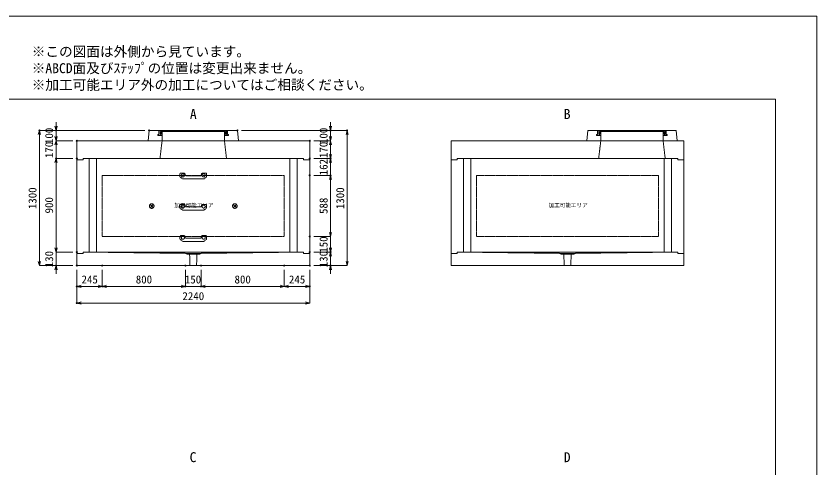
# Model space of a CAD drawing. Units: millimetres, scale not verified. Extents: x -5940 to 5940, y -4200 to 4200.
# Drawn here: x -1765 to 5940, y -146 to 4200 of the extents above; entities that cross this region are included whole.
import ezdxf
from ezdxf.enums import TextEntityAlignment as Align

# ---------------------------------------------------------------- set-up
doc = ezdxf.new("R2010")
doc.units = ezdxf.units.MM
doc.header["$LTSCALE"] = 20
doc.header["$PDMODE"] = 32
doc.header["$PDSIZE"] = 10
doc.linetypes.add('LONG_DASHED1', pattern=[7, 6, -1])
doc.linetypes.add('LONG_DOUBLE_CHAIN', pattern=[21.8, 18, -1, 0.6, -0.6, 0.6, -1])
for name, color, linetype, lineweight in [('0-0_D-TTL', 7, 'Continuous', 9), ('0-1_Defpoints', 7, 'Continuous', 9), ('0-3_D-TTL-TXT', 7, 'Continuous', 9), ('0-4_D-STR-TXT', 7, 'Continuous', 9), ('0-5_D-STR-DIM', 3, 'Continuous', 9), ('0-6_0', 7, 'Continuous', 9), ('0-7_D-STR', 7, 'Continuous', 9), ('0-9_D-STR-STR4', 134, 'LONG_DASHED1', 9), ('0-A_D-STR-STR5', 1, 'LONG_DOUBLE_CHAIN', 9), ('0-B_D-STR-STR3', 2, 'LONG_DASHED1', 9)]:
    doc.layers.add(name, color=color, linetype=linetype, lineweight=lineweight)
doc.styles.add('ＭＳ ゴシック', font='')
doc.styles.get('ＭＳ ゴシック').set_extended_font_data('MS Gothic')

# ---------------------------------------------------------------- blocks, each defined once
blk = doc.blocks.new('A$C4DE05FD1')
at = {"layer": '0-0_D-TTL', "color": 134}
for p, q in [((4000, 76000), (114800, 76000)), ((114800, 76000), (114800, 4000))]:
    blk.add_line(p, q, dxfattribs=at)
at = {"layer": '0-1_Defpoints', "color": 134}
for p, q in [((0, 84000), (118800, 84000)), ((118800, 84000), (118800, 0))]:
    blk.add_line(p, q, dxfattribs=at)
at = {"layer": '0-3_D-TTL-TXT', "style": 'ＭＳ ゴシック'}
for s, p in [('※この図面は外側から見ています。', (43260.9, 79815.7)), ('※ABCD面及びｽﾃｯﾌﾟの位置は変更出来ません。', (43260.9, 78215.7)), ('※加工可能エリア外の加工についてはご相談ください。', (43260.9, 76615.7))]:
    blk.add_text(s, height=962.2, dxfattribs=at).set_placement(p, align=Align.BOTTOM_LEFT)
blk = doc.blocks.new('_Open30')
at = {"layer": '0-6_0'}
blk.add_line((0, 0), (-20, 0), dxfattribs=at)
blk.add_lwpolyline([(-20, 5.36), (0, 0), (-20, -5.36)], dxfattribs=at)
blk = doc.blocks.new('A$C31CA379A')
at = {"layer": '0-4_D-STR-TXT', "style": 'ＭＳ ゴシック'}
for s, p in [('A', (-325.9, -2190.5)), ('B', (35638.6, -2190.5)), ('C', (-351.4, -35190.5)), ('D', (35638.6, -35190.5))]:
    blk.add_text(s, height=962.2, dxfattribs=at).set_placement(p, align=Align.BOTTOM_LEFT)
blk = doc.blocks.new('A$C17EB7B83')
at = {"layer": '0-7_D-STR'}
for p, q in [((-22400, 3400), (22400, 3400)), ((-22400, 3400), (-22400, -240)), ((22400, 3400), (22400, -240)), ((-21200, 0), (21200, 0))]:
    blk.add_line(p, q, dxfattribs=at)
at = {"layer": '0-7_D-STR', "linetype": 'LONG_DASHED1'}
for p, q in [((-6000, 3400), (-6400, 0)), ((6000, 3400), (6400, 0))]:
    blk.add_line(p, q, dxfattribs=at)
at = {"layer": '0-7_D-STR'}
for points in [[(-22400, -240), (-21200, -240), (-21200, 0)], [(22400, -240), (21200, -240), (21200, 0)]]:
    blk.add_lwpolyline(points, dxfattribs=at)
blk = doc.blocks.new('A$C576B1677')
at = {"layer": '0-7_D-STR'}
for p, q in [((-22400, 3400), (22400, 3400)), ((-22400, 3400), (-22400, -240)), ((22400, 3400), (22400, -240)), ((-21200, 0), (21200, 0))]:
    blk.add_line(p, q, dxfattribs=at)
at = {"layer": '0-7_D-STR', "linetype": 'LONG_DASHED1'}
for p, q in [((6400, 3400), (6000, 0)), ((18400, 3400), (18800, 0))]:
    blk.add_line(p, q, dxfattribs=at)
at = {"layer": '0-7_D-STR'}
for points in [[(-22400, -240), (-21200, -240), (-21200, 0)], [(22400, -240), (21200, -240), (21200, 0)]]:
    blk.add_lwpolyline(points, dxfattribs=at)
blk = doc.blocks.new('A$C019679C0')
at = {"layer": '0-7_D-STR'}
for p, q in [((-8700, 0), (-8500, 2000)), ((8500, 2000), (-8500, 2000)), ((8700, 0), (8500, 2000)), ((-8700, 0), (8700, 0))]:
    blk.add_line(p, q, dxfattribs=at)
at = {"layer": '0-7_D-STR', "linetype": 'LONG_DASHED1'}
for p, q in [((-6000, 0), (-6000, 1800)), ((6000, 1800), (6000, 0))]:
    blk.add_line(p, q, dxfattribs=at)
at = {"layer": '0-9_D-STR-STR4'}
for points in [[(-6600, 2000), (-6600, 1200), (-6800, 1200), (-6800, 1000), (-6000, 1000)], [(-6000, 1800), (-6200, 1800), (-6200, 1200), (-6400, 1200), (-6400, 2000)], [(-6000, 1800), (6000, 1800), (6200, 1800)], [(6600, 2000), (6600, 1200), (6800, 1200), (6800, 1000), (6000, 1000)], [(6200, 1800), (6200, 1200), (6400, 1200), (6400, 2000)]]:
    blk.add_lwpolyline(points, dxfattribs=at)
blk = doc.blocks.new('A$C539D7795')
at = {"layer": '0-7_D-STR'}
for p, q in [((-21200, -240), (-21200, 0)), ((21200, 0), (-21200, 0)), ((-22400, -240), (-21200, -240)), ((22400, -240), (22400, -2600))]:
    blk.add_line(p, q, dxfattribs=at)
at = {"layer": '0-7_D-STR', "linetype": 'LONG_DASHED1'}
for p, q in [((-1400, -240), (-20000, 0)), ((1400, -240), (20000, 0)), ((-1200, -420), (-1400, -240)), ((1400, -240), (-1400, -240)), ((1200, -420), (-1200, -420)), ((-635.4, -2600), (-705, -420)), ((635.4, -2600), (705, -420)), ((1200, -420), (1400, -240))]:
    blk.add_line(p, q, dxfattribs=at)
at = {"layer": '0-7_D-STR'}
for points in [[(22400, -240), (21200, -240), (21200, 0)], [(-22400, -240), (-22400, -2600), (22400, -2600)]]:
    blk.add_lwpolyline(points, dxfattribs=at)
blk = doc.blocks.new('A$C19A04970')
at = {"layer": '0-7_D-STR'}
for p, q in [((-21200, 0), (21200, 0)), ((-22400, -240), (-22400, -18240)), ((22400, -240), (22400, -18240)), ((-21200, -18000), (21200, -18000))]:
    blk.add_line(p, q, dxfattribs=at)
at = {"layer": '0-7_D-STR', "linetype": 'LONG_DASHED1'}
for p, q in [((-20000, -18000), (-20000, 0)), ((-18600, -18000), (-18600, 0)), ((18600, -18000), (18600, 0)), ((20000, -18000), (20000, 0))]:
    blk.add_line(p, q, dxfattribs=at)
at = {"layer": '0-7_D-STR'}
for points in [[(-22400, -240), (-21200, -240), (-21200, 0)], [(22400, -240), (21200, -240), (21200, 0)], [(-22400, -18240), (-21200, -18240), (-21200, -18000)], [(22400, -18240), (21200, -18240), (21200, -18000)]]:
    blk.add_lwpolyline(points, dxfattribs=at)
at = {"layer": '0-A_D-STR-STR5'}
for p, q in [((17500, -3240), (17500, -15000)), ((17500, -15000), (-17500, -15000))]:
    blk.add_line(p, q, dxfattribs=at)
blk.add_lwpolyline([(17500, -3240), (-17500, -3240), (-17500, -15000)], dxfattribs=at)
blk = doc.blocks.new('A$C27844A11')
at = {"layer": '0-B_D-STR-STR3'}
for p, q in [((-2560, 1000), (-2560, 453.5)), ((-2515.5, 370.3), (-2060.4, 33.6)), ((-2460, 1100), (-1758.4, 1100)), ((1949.4, 0), (-1949.4, 0)), ((-1559.2, 917.4), (-1542, 721.3)), ((1442.4, 630), (-1442.4, 630)), ((1559.2, 917.4), (1542, 721.3)), ((2460, 1100), (1758.4, 1100)), ((2515.5, 370.3), (2060.4, 33.6)), ((2560, 1000), (2560, 453.5))]:
    blk.add_line(p, q, dxfattribs=at)
for centre in [(-2000, 700), (2000, 700)]:
    blk.add_circle(centre, 300, dxfattribs=at)
for centre, radius, start, end in [((-2460, 1000), 100, 90, 180), ((-2460, 453.5), 100, 180, 236.30993), ((-1949.4, 200), 200, 236.30993, 270), ((-1758.4, 900), 200, 5, 90), ((-1442.4, 730), 100, 185, 270), ((1442.4, 730), 100, 270, 355), ((1758.4, 900), 200, 90, 175), ((1949.4, 200), 200, 270, 303.69007), ((2460, 1000), 100, 0, 90), ((2460, 453.5), 100, 303.69007, 0)]:
    blk.add_arc(centre, radius, start, end, dxfattribs=at)
blk = doc.blocks.new('A$C1C640AAB')
at = {"layer": '0-A_D-STR-STR5'}
for p, q in [((-318.2, -318.2), (318.2, 318.2)), ((-318.2, 318.2), (318.2, -318.2))]:
    blk.add_line(p, q, dxfattribs=at)
blk.add_circle((0, 0), 450, dxfattribs=at)
blk = doc.blocks.new('A$C46d8cd33')
at = {"layer": '0-7_D-STR'}
blk.add_blockref('A$C19A04970', (0, 0), dxfattribs=at)
at = {"layer": '0-A_D-STR-STR5'}
for p in [(-8000, -9140), (8000, -9140)]:
    blk.add_blockref('A$C1C640AAB', p, dxfattribs=at)

msp = doc.modelspace()

# ---------------------------------------------------------------- linework, layer by layer
at = {"layer": '0-1_Defpoints'}
for p in [(-1540, 3100), (-1380, 3100), (-485, 3100), (365, 3100), (1260, 3100), (1420, 3100), (-1180, 3000), (1060, 3000), (-1380, 2830), (-1180, 2830), (-1180, 2830), (1060, 2830), (1260, 2830), (1060, 2668), (1060, 2668), (1260, 2668), (1060, 2080), (-1180, 1930), (1060, 1930), (1260, 1930), (-1380, 1800), (-1180, 1800), (-1180, 1800), (-935, 1800), (-135, 1800), (15, 1800), (815, 1800), (1060, 1800), (1060, 1800), (1260, 1800), (-1180, 1600), (-935, 1600), (-135, 1600), (15, 1600), (1060, 1600), (-1180, 1440)]:
    msp.add_point(p, dxfattribs=at)
at = {"layer": '0-5_D-STR-DIM'}
for p, q in [((-1380, 3140), (-1380, 3180)), ((1260, 3140), (1260, 3180)), ((-525, 3100), (-1540, 3100)), ((-525, 3100), (-1380, 3100)), ((-1380, 3000), (-1380, 3100)), ((405, 3100), (1260, 3100)), ((405, 3100), (1420, 3100)), ((1260, 3000), (1260, 3100)), ((-1540, 1840), (-1540, 3060)), ((-1380, 3040), (-1380, 3080)), ((1260, 3040), (1260, 3080)), ((1420, 1840), (1420, 3060)), ((-1220, 3000), (-1380, 3000)), ((-1380, 3000), (-1380, 2830)), ((-1220, 3000), (-1380, 3000)), ((-1380, 2960), (-1380, 2920)), ((1100, 3000), (1260, 3000)), ((1100, 3000), (1260, 3000)), ((1260, 3000), (1260, 2830)), ((1260, 2960), (1260, 2920)), ((1260, 2870), (1260, 2910)), ((-1220, 2830), (-1380, 2830)), ((-1220, 2830), (-1380, 2830)), ((-1380, 2790), (-1380, 2750)), ((-1380, 1970), (-1380, 2790)), ((1100, 2830), (1260, 2830)), ((1100, 2830), (1260, 2830)), ((1260, 2668), (1260, 2830)), ((1260, 2790), (1260, 2750)), ((1100, 2668), (1260, 2668)), ((1100, 2668), (1260, 2668)), ((1260, 2628), (1260, 2588)), ((1260, 2120), (1260, 2628)), ((1260, 2120), (1260, 2160)), ((-1380, 1970), (-1380, 2010)), ((1100, 2080), (1260, 2080)), ((1100, 2080), (1260, 2080)), ((1260, 2080), (1260, 1930)), ((1260, 1970), (1260, 2010)), ((-1220, 1930), (-1380, 1930)), ((-1220, 1930), (-1380, 1930)), ((-1380, 1930), (-1380, 1800)), ((1100, 1930), (1260, 1930)), ((1100, 1930), (1260, 1930)), ((1260, 1930), (1260, 1800)), ((1260, 1890), (1260, 1850)), ((-1220, 1800), (-1540, 1800)), ((-1220, 1800), (-1380, 1800)), ((1100, 1800), (1260, 1800)), ((1100, 1800), (1420, 1800)), ((-1380, 1760), (-1380, 1720)), ((-1180, 1760), (-1180, 1440)), ((-1180, 1760), (-1180, 1600)), ((-935, 1760), (-935, 1600)), ((-935, 1760), (-935, 1600)), ((-135, 1760), (-135, 1600)), ((-135, 1760), (-135, 1600)), ((15, 1760), (15, 1600)), ((15, 1760), (15, 1600)), ((815, 1760), (815, 1600)), ((815, 1760), (815, 1600)), ((1060, 1760), (1060, 1600)), ((1060, 1760), (1060, 1440)), ((1260, 1760), (1260, 1720)), ((-975, 1600), (-1140, 1600)), ((-175, 1600), (-895, 1600)), ((-175, 1600), (-215, 1600)), ((15, 1600), (-135, 1600)), ((775, 1600), (55, 1600)), ((55, 1600), (95, 1600)), ((855, 1600), (1020, 1600)), ((1020, 1440), (-1140, 1440))]:
    msp.add_line(p, q, dxfattribs=at)

# ---------------------------------------------------------------- block references
at = {"layer": '0-0_D-TTL', "xscale": 0.1, "yscale": 0.1}
msp.add_blockref('A$C4DE05FD1', (-5940, -4200), dxfattribs=at)
at = {"layer": '0-4_D-STR-TXT', "xscale": 0.1, "yscale": 0.1}
msp.add_blockref('A$C31CA379A', (-60, 3400), dxfattribs=at)
at = {"layer": '0-5_D-STR-DIM', "xscale": 2, "yscale": 2}
for p, rotation in [((-1540, 3100), 90), ((-1380, 3100), 270), ((1260, 3100), 270), ((1420, 3100), 90), ((-1380, 3000), 270), ((1260, 3000), 270), ((-1380, 3000), 90), ((1260, 3000), 90), ((1260, 2830), 270), ((-1380, 2830), 90), ((-1380, 2830), 90), ((1260, 2830), 90), ((1260, 2668), 90), ((1260, 2668), 90), ((1260, 2080), 270), ((1260, 2080), 270), ((-1380, 1930), 270), ((-1380, 1930), 270), ((1260, 1930), 270), ((1260, 1930), 90), ((-1540, 1800), 270), ((-1380, 1800), 90), ((1260, 1800), 90), ((1420, 1800), 270), ((-1180, 1600), 180), ((-935, 1600), 180), ((15, 1600), 180), ((15, 1600), 180), ((815, 1600), 180), ((-1180, 1440), 180)]:
    msp.add_blockref('_Open30', p, dxfattribs=dict(at, rotation=rotation))
at = {"layer": '0-5_D-STR-DIM'}
for name, p, xscale, yscale in [('A$C539D7795', (-60, 1930), 0.05, 0.05), ('A$C539D7795', (3540, 1930), 0.05, 0.05), ('_Open30', (-935, 1600), 2, 2), ('_Open30', (-135, 1600), 2, 2), ('_Open30', (-135, 1600), 2, 2), ('_Open30', (815, 1600), 2, 2), ('_Open30', (1060, 1600), 2, 2), ('_Open30', (1060, 1440), 2, 2)]:
    msp.add_blockref(name, p, dxfattribs=dict(at, xscale=xscale, yscale=yscale))
at = {"layer": '0-7_D-STR', "xscale": 0.05, "yscale": 0.05}
for name, p in [('A$C019679C0', (-60, 3000)), ('A$C019679C0', (4160, 3000)), ('A$C17EB7B83', (-60, 2830)), ('A$C576B1677', (3540, 2830)), ('A$C46d8cd33', (-60, 2830)), ('A$C19A04970', (3540, 2830))]:
    msp.add_blockref(name, p, dxfattribs=at)
at = {"layer": '0-B_D-STR-STR3', "xscale": 0.05, "yscale": 0.05}
for p in [(-60, 2633), (-60, 2333), (-60, 2033)]:
    msp.add_blockref('A$C27844A11', p, dxfattribs=at)

# ---------------------------------------------------------------- texts
at = {"layer": '0-5_D-STR-DIM', "style": 'ＭＳ ゴシック'}
for s, p in [('100', (-1385.2, 2968.96)), ('100', (1254.8, 2968.96)), ('170', (-1385.2, 2833.96)), ('170', (1254.8, 2833.96)), ('162', (1254.8, 2668.8)), ('1300', (-1545.2, 2342.96)), ('1300', (1414.8, 2342.96)), ('900', (-1385.2, 2301.4)), ('588', (1254.8, 2296.4)), ('150', (1254.8, 1923.96)), ('130', (-1385.2, 1783.96)), ('130', (1254.8, 1783.96))]:
    msp.add_text(s, height=76.98, rotation=90, dxfattribs=at).set_placement(p, align=Align.BOTTOM_LEFT)
for s, p in [('245', (-1134.86, 1605.2)), ('800', (-613.2, 1605.2)), ('150', (-141.04, 1605.2)), ('800', (336.8, 1605.2)), ('245', (860.14, 1605.2)), ('2240', (-164.4, 1445.2))]:
    msp.add_text(s, height=76.98, dxfattribs=at).set_placement(p, align=Align.BOTTOM_LEFT)
at = {"layer": '0-A_D-STR-STR5', "style": 'ＭＳ ゴシック'}
for p in [(-241.7, 2349.98), (3358.3, 2349.98)]:
    msp.add_text('加工可能エリア', height=38.42, dxfattribs=at).set_placement(p, align=Align.BOTTOM_LEFT)

doc.saveas('drawing.dxf')
